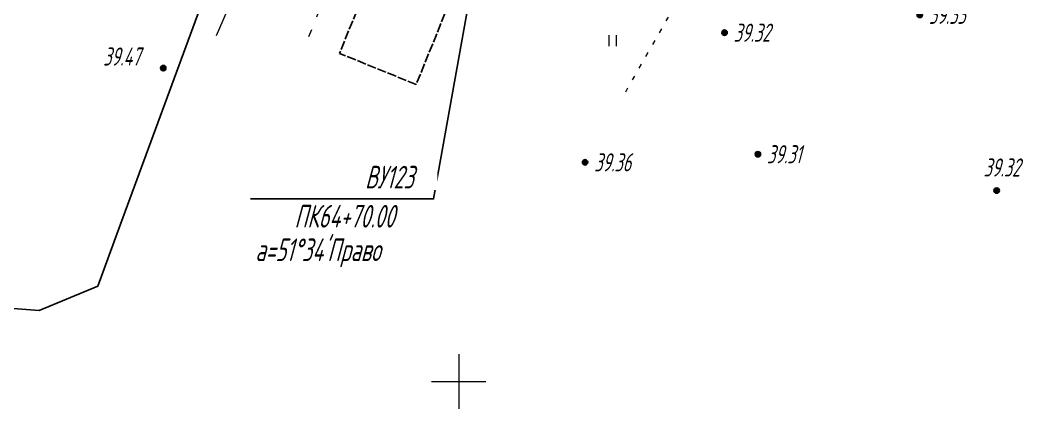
# Model space of a CAD drawing. Extents: x 2208637 to 2213412, y 575334 to 577367.
# Drawn here: x 2211025.8 to 2211081.8, y 576398.5 to 576419.9 of the extents above; entities that cross this region are included whole.
import ezdxf
from ezdxf.enums import TextEntityAlignment as Align

# ---------------------------------------------------------------- set-up
doc = ezdxf.new("R2010")
doc.units = 0
doc.header["$LTSCALE"] = 0.5
for name, pattern in [('2000_13', [1, 1, 0]), ('2000_366_2', [1.5, 0.5, -1]), ('500_189_3_2', [3, 1.5, -1.5])]:
    doc.linetypes.add(name, pattern=pattern)
doc.layers.get('0').update_dxf_attribs({"lineweight": 25})
for name, color, linetype, lineweight in [('ИИ_ГРАНИЦЫ_ЗЕМЛЕПОЛЬЗОВАТЕЛЕЙ', 7, 'Continuous', 25), ('ИИ_ДОРОГИ_АД', 7, 'Continuous', 25), ('ИИ_КООРДИНАТНАЯ_СЕТКА', 3, 'Continuous', 25), ('ИИ_ОГРАДЫ', 7, 'Continuous', 25), ('ИИ_ОТМЕТКИ', 7, 'Continuous', 25), ('ИИ_СООРУЖЕНИЯ', 7, 'Continuous', 25), ('ИИ_ТРАССЫ_КЛС', 5, 'Continuous', 40), ('ИИ_УГОДЬЯ', 7, 'Continuous', 25)]:
    doc.layers.add(name, color=color, linetype=linetype, lineweight=lineweight)
doc.styles.add('D431', font='', dxfattribs={"height": 1})
doc.styles.add('GOST 2.304', font='cs_gost2304.shx', dxfattribs={"width": 0.8, "oblique": 15})
doc.styles.get('D431').set_extended_font_data('D431', italic=True)
doc.linetypes.add('2000_475_1', pattern='A,3,[1,Topography.shx,S=0.5,R=90,X=0,Y=0],0', length=3)
doc.linetypes.add('2000_485_1', pattern='A,34.5,[1,Topography.shx,S=1.5,R=120,X=0.5,Y=-0.87],-0.01,[1,Topography.shx,S=1.5,R=0,X=-0.25,Y=0.43],0,[3,Topography.shx,S=1,R=0,X=0.5,Y=0],-0.01,[1,Topography.shx,S=1.5,R=60,X=0.5,Y=-0.87],-1,34.5', length=70.02)

# ---------------------------------------------------------------- blocks, each defined once
blk = doc.blocks.new('500_12')
at = {"color": 0, "linetype": 'Continuous', "lineweight": -2, "flags": 128}
for points in [[(0, 3), (0, -3)], [(-3, 0), (3, 0)]]:
    blk.add_lwpolyline(points, dxfattribs=at)
at = {"color": 7, "linetype": 'Continuous', "lineweight": -2, "style": 'D431'}
blk.add_attdef('Вертикальная_подпись', (-0.5, 0.5), '', height=2, rotation=90, dxfattribs=at)
blk.add_attdef('Горизонтальная_подпись', (0.5, 0.5), '', height=2, dxfattribs=at)
blk = doc.blocks.new('500_401')
at = {"color": 0, "linetype": 'Continuous', "lineweight": -2}
for points in [[(-0.4, 0), (-0.4, 1.2)], [(0.4, 0), (0.4, 1.2)]]:
    blk.add_lwpolyline(points, dxfattribs=at)
blk = doc.blocks.new('500_330_1')
at = {"linetype": 'Continuous', "lineweight": -2}
h = blk.add_hatch(color=0, dxfattribs=at)
h.dxf.hatch_style = 1
edge = h.paths.add_edge_path()
edge.add_arc((0, 0), 0.3, 0, 360)
at = {"color": 0, "linetype": 'Continuous', "lineweight": -2}
blk.add_circle((0, 0), 0.3, dxfattribs=at)
at = {"color": 0, "linetype": 'Continuous', "lineweight": -2, "style": 'GOST 2.304', "flags": 1}
for tag, p in [('Номер', (-1, -1)), ('Номер_рабочей_станции', (-1, -3.5))]:
    blk.add_attdef(tag, text='', height=2, dxfattribs=at).set_placement(p, align=Align.RIGHT)
at = {"color": 0, "linetype": 'Continuous', "lineweight": -2, "style": 'GOST 2.304'}
blk.add_attdef('Высота', (1, -1), '', height=2, dxfattribs=at)
at = {"color": 0, "linetype": 'Continuous', "lineweight": -2, "style": 'GOST 2.304', "flags": 1}
blk.add_attdef('Код', (0, -3.5), '', height=2, dxfattribs=at)
blk = doc.blocks.new('P01E64FADB9BB41969E1FE87911B0BA')
at = {"color": 0, "linetype": '2000_485_1', "lineweight": -2, "flags": 128}
blk.add_lwpolyline([(2210998.56, 576406.1), (2211012.56, 576453.05), (2211045.58, 576447.32), (2211031.33, 576408.68), (2211030.08, 576405.26), (2211026.85, 576403.92)], close=True, dxfattribs=at)
at = {"color": 0, "lineweight": -2, "flags": 1}
for tag in ['Адрес (местоположение) участка', 'Дата постановки на учет', 'Тип объекта', 'Статус записи о ЗУ по справочнику', 'Кадастровый номер, обозначение, учетный номер объекта', 'Кадастровый номер квартала', 'Вид разрешенного использования по классификатору', 'Площадь, кв.м', 'Категория земель', 'Вид использования по документу', 'Кадастровая стоимость']:
    blk.add_attdef(tag, (0, 0), '', height=0.2, dxfattribs=at)

msp = doc.modelspace()

# ---------------------------------------------------------------- linework, layer by layer
at = {"layer": 'ИИ_ДОРОГИ_АД', "color": 7, "linetype": '500_189_3_2', "lineweight": 20, "flags": 128}
msp.add_lwpolyline([(2211074.406, 576451.439), (2211067.486, 576456.207), (2211064.94, 576456.8), (2211063.45, 576457.33), (2211061.46, 576457.55), (2211058.01, 576455.86), (2211055.08, 576452.17), (2211054.33, 576450.47), (2211048.829, 576437.44), (2211045.603, 576428.882), (2211044.022, 576424.863), (2211041.717, 576419.004)], dxfattribs=at)
at = {"layer": 'ИИ_ОГРАДЫ', "linetype": '2000_475_1', "lineweight": 20, "flags": 128}
msp.add_lwpolyline([(2211023.69, 576452.529), (2211021.496, 576447.831), (2211019.209, 576438.105), (2211031.067, 576433.802), (2211036.575, 576431.137), (2211041.426, 576430.653), (2211039.764, 576426.313), (2211038.019, 576422.306), (2211036.61, 576419.07)], dxfattribs=at)
at = {"layer": 'ИИ_СООРУЖЕНИЯ', "linetype": '2000_13', "flags": 128}
msp.add_lwpolyline([(2211047.652, 576416.38), (2211043.424, 576418.097), (2211047.722, 576428.682), (2211053.269, 576426.43), (2211051.602, 576422.322), (2211050.282, 576422.858)], close=True, dxfattribs=at)
at = {"layer": 'ИИ_ТРАССЫ_КЛС', "lineweight": 25, "flags": 128}
msp.add_lwpolyline([(2211060.149, 576474.317), (2211048.614, 576410.066), (2211038.503, 576410.066)], dxfattribs=at)
at = {"layer": 'ИИ_УГОДЬЯ', "linetype": '2000_366_2', "lineweight": 20, "flags": 128}
msp.add_lwpolyline([(2211059.214, 576415.982), (2211063.885, 576424.114), (2211069.556, 576421.581), (2211072.625, 576425.114), (2211074.026, 576430.579), (2211074.002, 576437.567)], dxfattribs=at)

# ---------------------------------------------------------------- block references
at = {"layer": 'ИИ_КООРДИНАТНАЯ_СЕТКА', "color": 3, "lineweight": 20, "xscale": 0.5, "yscale": 0.5, "zscale": 0.5}
msp.add_blockref('500_12', (2211050, 576400), dxfattribs=at)
at = {"layer": 'ИИ_УГОДЬЯ', "lineweight": 20, "xscale": 0.5, "yscale": 0.5, "zscale": 0.5}
msp.add_blockref('500_401', (2211058.5, 576418.5), dxfattribs=at)

# ---------------------------------------------------------------- wipeouts: each hides what was drawn before it
at = {"lineweight": 0}
for points, layer in [([(2211075.995, 576419.653), (2211078.803, 576419.653), (2211078.803, 576420.793), (2211075.995, 576420.793)], 'ИИ_ОТМЕТКИ'), ([(2211030.426, 576417.354), (2211033.314, 576417.354), (2211033.314, 576418.494), (2211030.426, 576418.494)], 'ИИ_ОТМЕТКИ'), ([(2211067.061, 576411.964), (2211069.708, 576411.964), (2211069.708, 576413.104), (2211067.061, 576413.104)], 'ИИ_ОТМЕТКИ'), ([(2211079.01, 576411.233), (2211081.841, 576411.233), (2211081.841, 576412.45), (2211079.01, 576412.45)], 'ИИ_ОТМЕТКИ'), ([(2211038.844, 576406.551), (2211048.395, 576406.551), (2211048.395, 576408.009), (2211038.844, 576408.009)], 'ИИ_ТРАССЫ_КЛС')]:
    msp.add_wipeout(points, dxfattribs=at).dxf.layer = layer

# ---------------------------------------------------------------- next in the draw order: block references
at = {"layer": 'ИИ_ОТМЕТКИ'}
ref = msp.add_blockref('500_330_1', (2211075.445, 576420.223, 39.325), dxfattribs=dict(at, xscale=0.5, yscale=0.5, zscale=0.5))
ref.add_attrib('Высота', '39.33', (2211075.945, 576419.723, -26.217), dxfattribs={"layer": '0', "color": 0, "linetype": 'Continuous', "lineweight": -2, "height": 1, "style": 'GOST 2.304', "oblique": 15, "width": 0.8})
ref = msp.add_blockref('500_330_1', (2211033.697, 576417.284, 39.475), dxfattribs=dict(at, xscale=0.5, yscale=0.5, zscale=0.5))
ref.add_attrib('Высота', '39.47', (2211030.376, 576417.424), dxfattribs={"layer": '0', "color": 0, "linetype": 'Continuous', "lineweight": -2, "height": 1, "style": 'GOST 2.304', "oblique": 15, "width": 0.8})
ref = msp.add_blockref('500_330_1', (2211066.511, 576412.534, 39.306), dxfattribs=dict(at, xscale=0.5, yscale=0.5, zscale=0.5))
ref.add_attrib('Высота', '39.31', (2211067.011, 576412.034), dxfattribs={"layer": '0', "color": 0, "linetype": 'Continuous', "lineweight": -2, "height": 1, "style": 'GOST 2.304', "oblique": 15, "width": 0.8})
ref = msp.add_blockref('500_330_1', (2211079.69, 576410.53, 39.32), dxfattribs=dict(at, xscale=0.5, yscale=0.5, zscale=0.5))
ref.add_attrib('Высота', '39.32', (2211078.96, 576411.303), dxfattribs={"layer": '0', "color": 0, "linetype": 'Continuous', "lineweight": -2, "height": 1, "style": 'GOST 2.304', "oblique": 15, "width": 0.8})

# ---------------------------------------------------------------- next in the draw order: wipeouts: each hides what was drawn before it
at = {"lineweight": 0}
for points, layer in [([(2211065.22, 576418.668), (2211068.052, 576418.668), (2211068.052, 576419.886), (2211065.22, 576419.886)], 'ИИ_ОТМЕТКИ'), ([(2211057.524, 576411.518), (2211060.252, 576411.518), (2211060.252, 576412.716), (2211057.524, 576412.716)], 'ИИ_ОТМЕТКИ'), ([(2211044.893, 576410.559), (2211048.828, 576410.559), (2211048.828, 576412.081), (2211044.893, 576412.081)], 'ИИ_ТРАССЫ_КЛС'), ([(2211040.996, 576408.402), (2211048.606, 576408.402), (2211048.606, 576409.899), (2211040.996, 576409.899)], 'ИИ_ТРАССЫ_КЛС')]:
    msp.add_wipeout(points, dxfattribs=at).dxf.layer = layer

# ---------------------------------------------------------------- next in the draw order: block references
at = {"layer": 'ИИ_ГРАНИЦЫ_ЗЕМЛЕПОЛЬЗОВАТЕЛЕЙ'}
ref = msp.add_blockref('P01E64FADB9BB41969E1FE87911B0BA', (0, 0), dxfattribs=at)
ref.add_attrib('Кадастровый номер, обозначение, учетный номер объекта', '61:37:0100101:187', (2211018.588, 576426.785), dxfattribs={"layer": '0', "color": 0, "lineweight": -2, "height": 1, "style": 'GOST 2.304', "oblique": 15, "width": 0.8})
at = {"layer": 'ИИ_ОТМЕТКИ'}
ref = msp.add_blockref('500_330_1', (2211064.67, 576419.238, 39.322), dxfattribs=dict(at, xscale=0.5, yscale=0.5, zscale=0.5))
ref.add_attrib('Высота', '39.32', (2211065.17, 576418.738, -26.215), dxfattribs={"layer": '0', "color": 0, "linetype": 'Continuous', "lineweight": -2, "height": 1, "style": 'GOST 2.304', "oblique": 15, "width": 0.8})
ref = msp.add_blockref('500_330_1', (2211056.974, 576412.088, 39.363), dxfattribs=dict(at, xscale=0.5, yscale=0.5, zscale=0.5))
ref.add_attrib('Высота', '39.36', (2211057.474, 576411.588), dxfattribs={"layer": '0', "color": 0, "linetype": 'Continuous', "lineweight": -2, "height": 1, "style": 'GOST 2.304', "oblique": 15, "width": 0.8})

# ---------------------------------------------------------------- next in the draw order: texts
at = {"layer": 'ИИ_ТРАССЫ_КЛС', "lineweight": 25, "style": 'GOST 2.304', "oblique": 15, "width": 0.8}
for s, p in [('ВУ123', (2211044.831, 576410.646)), ('ПК64+70.00', (2211040.933, 576408.49)), ("а=51°34'Право", (2211038.773, 576406.639))]:
    msp.add_text(s, height=1.25, dxfattribs=at).set_placement(p)

doc.saveas('drawing.dxf')
